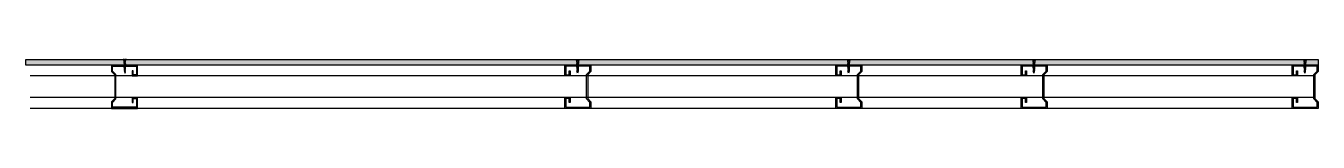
# Model space of a CAD drawing. Header units: millimetres. Extents: x -1192 to 1192, y 10 to 100.
import ezdxf

# ---------------------------------------------------------------- set-up
doc = ezdxf.new("R2010")
doc.units = ezdxf.units.MM
doc.header["$LTSCALE"] = 1000
doc.layers.add('Z☆18 中细线-136', color=136, linetype='Continuous')

# ---------------------------------------------------------------- blocks, each defined once
blk = doc.blocks.new('YQ0114142971')
at = {"color": 0}
for p, q in [((-13.3, 1.5), (-13.3, 4.5)), ((-10.7, 3), (-10, 1.5)), ((-9.6, 3), (-9.2, 2)), ((-9.3, 4.3), (-8.1, 1.5)), ((-8.3, 4.2), (-7.1, 1.8)), ((-7.9, 4.7), (-6.4, 1.3)), ((-7.2, 4.3), (-6, 1.7)), ((-6.1, 4.1), (-5.1, 1.8)), ((-5.8, 4.6), (-4.3, 1.3)), ((-5, 4.2), (-3.9, 1.8)), ((-4, 4.1), (-3, 1.9)), ((-3.6, 4.5), (-2.2, 1.4)), ((-2.9, 4.1), (-1.8, 1.8)), ((-1.8, 4), (-0.9, 1.9)), ((-1.5, 4.5), (-0.1, 1.5)), ((-0.8, 4), (0.2, 1.9)), ((0.3, 3.9), (1.2, 2)), ((0.7, 4.4), (1.9, 1.5)), ((1.4, 4), (2.3, 2)), ((2.5, 3.8), (3.3, 2.1)), ((2.8, 4.3), (4, 1.6)), ((3.5, 3.9), (4.4, 2)), ((4.6, 3.7), (5.3, 2.1)), ((5, 4.2), (6.1, 1.7)), ((5.7, 3.8), (6.5, 2.1)), ((6.7, 3.6), (7.4, 2.2)), ((7.1, 4.1), (8.2, 1.7)), ((7.8, 3.7), (8.5, 2.1))]:
    blk.add_line(p, q, dxfattribs=at)
blk.add_lwpolyline([(-15, 0), (-15, 2.3), (-14.1, 2.3), (-14.1, 3.6), (-15, 3.6), (-15, 6), (-13.3, 4.5), (-9.4, 4.5), (-9.3, 4.3), (-8.3, 4.2), (-7.9, 4.7), (-7.2, 4.3), (-6.1, 4.1), (-5.8, 4.6), (-5, 4.2), (-4, 4.1), (-3.6, 4.5), (-2.9, 4.1), (-1.8, 4), (-1.5, 4.5), (-0.8, 4), (0.3, 3.9), (0.7, 4.4), (1.4, 4), (2.5, 3.8), (2.8, 4.3), (3.5, 3.9), (4.6, 3.7), (5, 4.2), (5.7, 3.8), (6.7, 3.6), (7.1, 4.1), (7.8, 3.7), (10, 3), (8.5, 2.1), (8.2, 1.7), (7.4, 2.2), (6.5, 2.1), (6.1, 1.6), (5.3, 2.1), (4.4, 2), (4, 1.6), (3.3, 2.1), (2.3, 2), (1.9, 1.5), (1.2, 2), (0.2, 1.9), (-0.1, 1.5), (-0.9, 1.9), (-1.8, 1.8), (-2.2, 1.4), (-3, 1.9), (-3.9, 1.8), (-4.3, 1.3), (-5.1, 1.8), (-6, 1.7), (-6.4, 1.3), (-7.1, 1.8), (-8, 1.5), (-9.2, 2), (-10, 1.5), (-13.3, 1.5)], close=True, dxfattribs=at)
blk = doc.blocks.new('YQ0114142969')
at = {"layer": 'Z☆18 中细线-136', "color": 8}
blk.add_lwpolyline([(-22.4, 40), (-22.4, 40), (-22.4, 40), (-28.9, 46), (-38, 46), (-38, 2), (-22, 2), (-22, 8), (-29, 8), (-29, 10), (-20, 10), (-20, 0), (-40, 0), (-40, 48), (-28.1, 48), (-28.1, 48), (-21.7, 42), (-21.7, 42), (-21.7, 42), (21.7, 42), (21.7, 42), (28.1, 48), (28.1, 48), (40, 48), (40, 0), (20, 0), (20, 10), (29, 10), (29, 8), (22, 8), (22, 2), (38, 2), (38, 46), (28.9, 46), (22.4, 40), (22.4, 40)], close=True, dxfattribs=at)

msp = doc.modelspace()

# ---------------------------------------------------------------- hatches: boundary and pattern name
at = {"ltscale": 0.1}
h = msp.add_hatch(dxfattribs=at)
h.set_pattern_fill('CORK', color=250, scale=1.378, style=0)
h.set_pattern_definition([(180, (86798.0512, 176483.6118), (-1e-15, 4.37515), []), (45, (86795.864, 176481.424), (8.7503038, -8.7503038), [6.18739914, -6.18739914]), (45, (86794.77, 176481.424), (8.7503038, -8.7503038), [6.18739914, -6.18739914]), (45, (86793.676, 176481.424), (8.7503038, -8.7503038), [6.18739914, -6.18739914])])
h.paths.add_polyline_path([(-1192.3, 90), (-1192.3, 100), (1192.3, 100), (1192.3, 90)])

# ---------------------------------------------------------------- linework, layer by layer
at = {"color": 8}
for p, q in [((1192.3, 90), (1192.3, 90)), ((1192.3, 90), (1192.3, 90)), ((1192.3, 90), (1192.3, 90)), ((1192.3, 90), (1192.3, 90)), ((1192.3, 78.1), (1192.3, 78.1)), ((1192.3, 78.1), (1192.3, 78.1))]:
    msp.add_line(p, q, dxfattribs=at)
at = {"color": 8, "ltscale": 0.1}
for p, q in [((1184.3, 70), (-1184.3, 70)), ((1184.3, 30), (-1184.3, 30)), ((1184.3, 10), (-1184.3, 10))]:
    msp.add_line(p, q, dxfattribs=at)
msp.add_lwpolyline([(-1192.3, 90), (-1192.3, 100), (1192.3, 100), (1192.3, 90)], close=True)

# ---------------------------------------------------------------- block references
at = {"ltscale": 0.1, "extrusion": (0, 0, -1), "zscale": -1, "rotation": 270}
for name, p in [('YQ0114142971', (1006.7, 85)), ('YQ0114142969', (986.1, 50))]:
    msp.add_blockref(name, p, dxfattribs=at)
at = {"ltscale": 0.1, "rotation": 270}
for name, p in [('YQ0114142971', (-177.1, 85)), ('YQ0114142971', (322.9, 85)), ('YQ0114142971', (664.8, 85)), ('YQ0114142971', (1164.8, 85)), ('YQ0114142969', (-197.6, 50)), ('YQ0114142969', (302.4, 50)), ('YQ0114142969', (644.3, 50)), ('YQ0114142969', (1144.3, 50))]:
    msp.add_blockref(name, p, dxfattribs=at)

doc.saveas('drawing.dxf')
